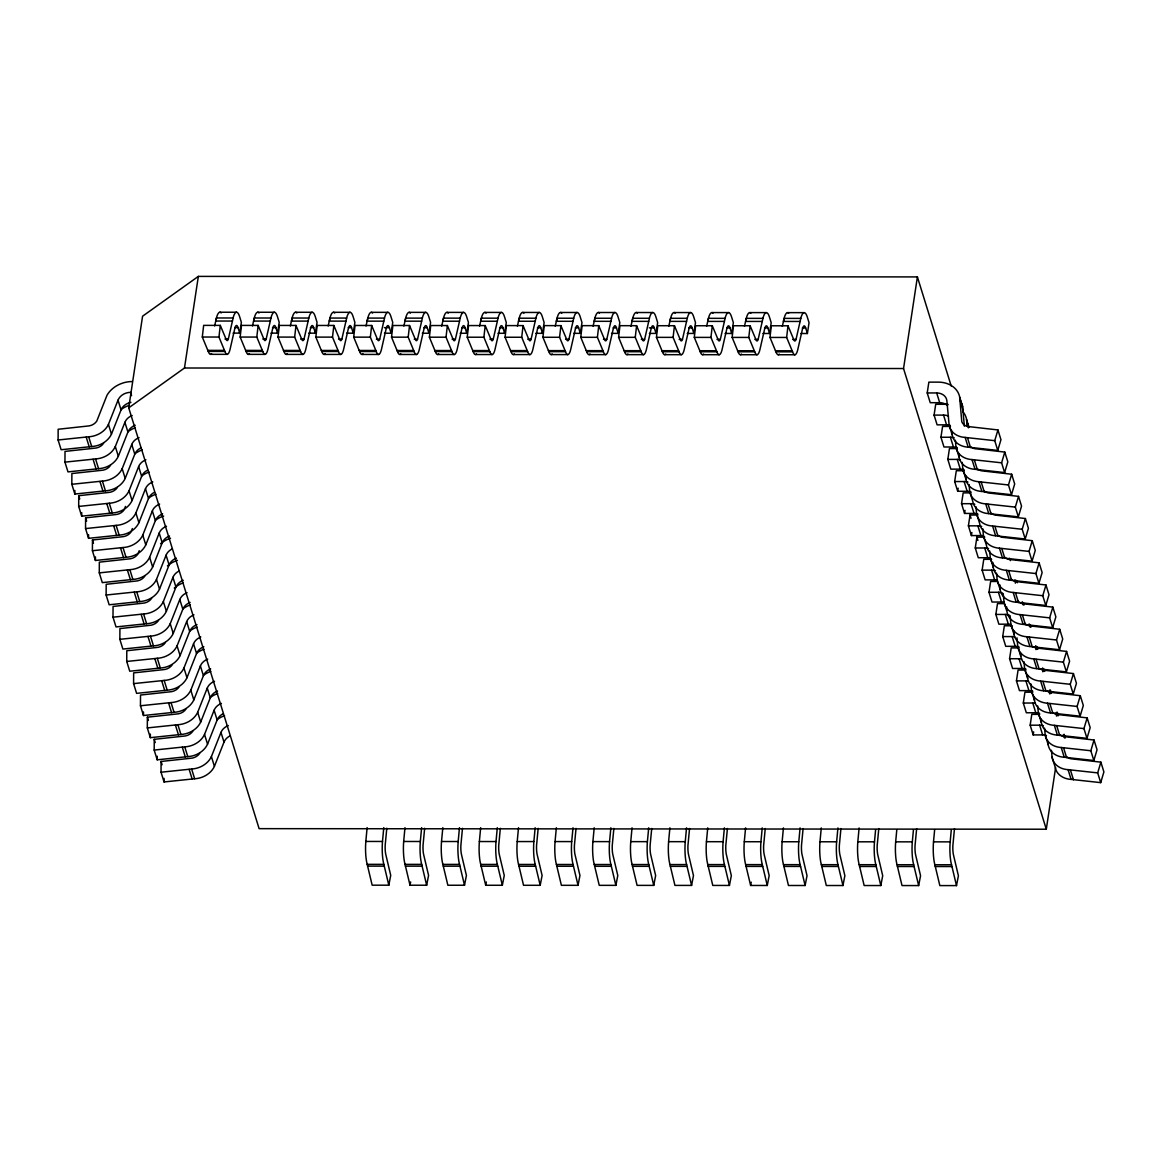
<?xml version="1.0" encoding="UTF-8"?>
<svg xmlns="http://www.w3.org/2000/svg" width="1162" height="1162" viewBox="0 0 1162 1162"><rect width="100%" height="100%" fill="white"/><g stroke="black" fill="none" stroke-linecap="round" stroke-linejoin="round"><path stroke-width="1.5" d="M130.943 402.357A11.881 9.528 -17.2 0 0 121.051 409.895L111.465 434.123A20.248 16.224 -17.2 0 1 91.696 446.528L61.121 449.738L58.1 439.991L58.158 429.257L87.441 426.076A9.906 7.945 -17.2 0 0 96.795 421.051L107.02 395.211A25.172 20.175 -17.2 0 1 120.267 383.983L123.172 382.923A25.172 20.175 -17.2 0 1 132.221 381.557M135.199 425.248A11.881 9.528 -17.2 0 0 127.922 432.046L118.335 456.259A20.248 16.224 -17.2 0 1 98.567 468.678L67.977 471.888L64.956 462.142L65.014 451.408L94.296 448.227A9.906 7.945 -17.2 0 0 103.65 443.187M140.834 447.951A11.881 9.528 -17.2 0 0 134.777 454.197L125.191 478.41A20.248 16.224 -17.2 0 1 105.422 490.829L74.847 494.039L71.826 484.293L71.884 473.544L101.167 470.378A9.906 7.945 -17.2 0 0 110.521 465.337M74.847 494.039L74.862 490.451M147.69 470.102A11.881 9.528 -17.2 0 0 141.648 476.333L132.061 500.561A20.248 16.224 -17.2 0 1 112.293 512.979L81.703 516.175L78.682 506.429L78.74 495.695L108.022 492.514A9.906 7.945 -17.2 0 0 117.377 487.488M81.703 516.175L81.732 512.602M154.561 492.238A11.881 9.528 -17.2 0 0 148.504 498.483L138.917 522.711A20.248 16.224 -17.2 0 1 119.149 535.13L88.573 538.326L85.552 528.579L85.61 517.845L114.893 514.664A9.906 7.945 -17.2 0 0 124.247 509.639L125.496 506.429M88.573 538.326L88.588 534.752M162.651 513.851A11.881 9.528 -17.2 0 0 155.374 520.634L145.787 544.862A20.248 16.224 -17.2 0 1 126.019 557.281L95.429 560.476L92.408 550.73L92.466 539.996L121.749 536.815A9.906 7.945 -17.2 0 0 131.103 531.789L132.366 528.565M95.429 560.476L95.458 556.903M169.521 536.002A11.881 9.528 -17.2 0 0 162.23 542.785L152.643 567.012A20.248 16.224 -17.2 0 1 132.875 579.417L102.3 582.627L99.278 572.881L99.336 562.147L128.619 558.966A9.906 7.945 -17.2 0 0 137.973 553.94L139.222 550.715M176.377 558.138A11.881 9.528 -17.2 0 0 169.1 564.935L159.514 589.149A20.248 16.224 -17.2 0 1 139.745 601.567L109.155 604.777L106.134 595.031L106.192 584.297L135.475 581.116A9.906 7.945 -17.2 0 0 144.829 576.091M183.247 580.288A11.881 9.528 -17.2 0 0 175.956 587.086L166.369 611.299A20.248 16.224 -17.2 0 1 146.601 623.718L116.026 626.928L113.004 617.182L113.063 606.433L142.345 603.267A9.906 7.945 -17.2 0 0 151.699 598.227M190.103 602.439A11.881 9.528 -17.2 0 0 182.826 609.237L173.24 633.45A20.248 16.224 -17.2 0 1 153.471 645.869L122.881 649.064L119.86 639.318L119.918 628.584L149.201 625.417A9.906 7.945 -17.2 0 0 158.555 620.377M196.974 624.59A11.881 9.528 -17.2 0 0 189.682 631.373L180.095 655.6A20.248 16.224 -17.2 0 1 160.327 668.019L129.752 671.215L126.731 661.468L126.789 650.735L156.071 647.554A9.906 7.945 -17.2 0 0 165.425 642.528M203.829 646.74A11.881 9.528 -17.2 0 0 196.552 653.523L186.966 677.751A20.248 16.224 -17.2 0 1 167.197 690.17L136.608 693.365L133.586 683.619L133.645 672.885L162.927 669.704A9.906 7.945 -17.2 0 0 172.281 664.679M210.7 668.891A11.881 9.528 -17.2 0 0 203.408 675.674L193.822 699.902A20.248 16.224 -17.2 0 1 174.053 712.306L143.478 715.516L140.457 705.77L140.515 695.036L169.797 691.855A9.906 7.945 -17.2 0 0 179.151 686.829M143.478 715.516L143.492 711.943M217.555 691.027A11.881 9.528 -17.2 0 0 210.278 697.825L200.692 722.052A20.248 16.224 -17.2 0 1 180.923 734.457L150.334 737.667L147.313 727.92L147.371 717.186L176.653 714.005A9.906 7.945 -17.2 0 0 186.007 708.98M150.334 737.667L150.363 734.079M223.191 713.729A11.881 9.528 -17.2 0 0 217.134 719.975L207.548 744.188A20.248 16.224 -17.2 0 1 187.779 756.607L157.204 759.817L154.183 750.071L154.241 739.322L183.523 736.156A9.906 7.945 -17.2 0 0 192.877 731.116M157.204 759.817L157.219 756.23M230.047 735.88A11.881 9.528 -17.2 0 0 224.005 742.126L214.418 766.339A20.248 16.224 -17.2 0 1 194.65 778.758L164.06 781.953L161.039 772.222L161.097 761.473L190.379 758.307A9.906 7.945 -17.2 0 0 199.733 753.266M164.06 781.953L164.089 778.38M386.801 828.23L385.188 845.253A9.906 2.15 -90 0 0 385.987 855.319L390.722 875.378L388.82 885.197L372.16 885.183L367.192 864.339A20.248 4.387 -90 0 1 365.827 841.448L367.119 827.605M388.82 885.197L383.852 864.354A20.248 4.387 -90 0 1 382.487 841.462L383.78 827.62M424.653 828.259L423.041 845.282A9.906 2.15 -90 0 0 423.825 855.348L428.575 875.407L426.657 885.226L410.012 885.212L405.044 864.368A20.248 4.387 -90 0 1 403.679 841.477L404.972 827.634M426.657 885.226L421.69 864.383A20.248 4.387 -90 0 1 420.324 841.491L421.617 827.634M462.491 828.288L460.878 845.311A9.906 2.15 -90 0 0 461.677 855.377L466.412 875.436L464.51 885.241L447.849 885.241L442.882 864.397A20.248 4.387 -90 0 1 441.516 841.506L442.824 827.649M464.51 885.241L459.542 864.412A20.248 4.387 -90 0 1 458.177 841.52L459.469 827.664M500.343 828.317L498.73 845.34A9.906 2.15 -90 0 0 499.515 855.406L504.264 875.451L502.347 885.27L485.701 885.27L480.734 864.426A20.248 4.387 -90 0 1 479.369 841.535L480.661 827.678M502.347 885.27L497.38 864.441A20.248 4.387 -90 0 1 496.014 841.549L497.307 827.693M538.18 828.346L536.568 845.37A9.906 2.15 -90 0 0 537.367 855.435L542.102 875.48L540.199 885.299L523.539 885.284L518.572 864.455A20.248 4.387 -90 0 1 517.206 841.564L518.513 827.707M540.199 885.299L535.232 864.47A20.248 4.387 -90 0 1 533.866 841.564L535.159 827.722M576.032 828.375L574.42 845.399A9.906 2.15 -90 0 0 575.219 855.464L579.954 875.509L578.037 885.328L561.391 885.313L556.424 864.484A20.248 4.387 -90 0 1 555.058 841.578L556.351 827.736M578.037 885.328L573.069 864.499A20.248 4.387 -90 0 1 571.704 841.593L573.011 827.751M613.87 828.404L612.258 845.428A9.906 2.15 -90 0 0 613.057 855.493L617.792 875.538L615.889 885.357L599.243 885.342L594.261 864.513A20.248 4.387 -90 0 1 592.896 841.608L594.203 827.765M615.889 885.357L610.922 864.528A20.248 4.387 -90 0 1 609.556 841.622L610.849 827.78M651.722 828.433L650.11 845.457A9.906 2.15 -90 0 0 650.909 855.508L655.644 875.567L653.741 885.386L637.081 885.371L632.113 864.543A20.248 4.387 -90 0 1 630.748 841.637L632.041 827.794M653.741 885.386L648.759 864.543A20.248 4.387 -90 0 1 647.394 841.651L648.701 827.809M689.56 828.462L687.948 845.471A9.906 2.15 -90 0 0 688.746 855.537L693.482 875.596L691.579 885.415L674.933 885.4L669.951 864.572A20.248 4.387 -90 0 1 668.6 841.666L669.893 827.823M691.579 885.415L686.611 864.572A20.248 4.387 -90 0 1 685.246 841.68L686.539 827.838M727.412 828.491L725.8 845.5A9.906 2.15 -90 0 0 726.599 855.566L731.334 875.625L729.431 885.444L712.771 885.429L707.803 864.586A20.248 4.387 -90 0 1 706.438 841.695L707.731 827.852M729.431 885.444L724.449 864.601A20.248 4.387 -90 0 1 723.098 841.709L724.391 827.867M765.25 828.506L763.637 845.529A9.906 2.15 -90 0 0 764.436 855.595L769.171 875.654L767.269 885.473L750.623 885.459L745.655 864.615A20.248 4.387 -90 0 1 744.29 841.724L745.583 827.881M767.269 885.473L762.301 864.63A20.248 4.387 -90 0 1 760.936 841.738L762.228 827.896M803.102 828.535L801.489 845.558A9.906 2.15 -90 0 0 802.288 855.624L807.024 875.683L805.121 885.502L788.461 885.488L783.493 864.644A20.248 4.387 -90 0 1 782.128 841.753L783.42 827.91M805.121 885.502L800.153 864.659A20.248 4.387 -90 0 1 798.788 841.767L800.081 827.91M840.939 828.564L839.327 845.587A9.906 2.15 -90 0 0 840.126 855.653L844.876 875.712L842.958 885.517L826.313 885.517L821.345 864.673A20.248 4.387 -90 0 1 819.98 841.782L821.273 827.925M842.958 885.517L837.991 864.688A20.248 4.387 -90 0 1 836.625 841.796L837.918 827.94M878.792 828.593L877.179 845.616A9.906 2.15 -90 0 0 877.978 855.682L882.713 875.727L880.811 885.546L864.15 885.531L859.183 864.702A20.248 4.387 -90 0 1 857.817 841.811L859.11 827.954M880.811 885.546L875.843 864.717A20.248 4.387 -90 0 1 874.478 841.811L875.611 829.697M916.644 828.622L915.031 845.645A9.906 2.15 -90 0 0 915.816 855.711L920.565 875.756L918.648 885.575L902.002 885.56L897.035 864.731A20.248 4.387 -90 0 1 895.67 841.84L896.803 829.712M918.648 885.575L913.681 864.746A20.248 4.387 -90 0 1 912.315 841.84L913.448 829.726M954.481 828.651L952.869 845.675A9.906 2.15 -90 0 0 953.668 855.74L958.403 875.785L956.5 885.604L939.84 885.589L934.873 864.76A20.248 4.387 -90 0 1 933.507 841.854L934.64 829.741M956.5 885.604L951.533 864.775A20.248 4.387 -90 0 1 950.167 841.869L951.3 829.755M211.615 353.698A20.248 4.387 -90 0 1 208.259 351.418L202.304 337.024L203.655 325.375L220.301 325.389L226.009 339.043A9.906 2.15 -90 0 0 228.333 339.028L233.388 316.892A25.172 5.447 -90 0 1 237.179 312.404L237.832 312.956A25.172 5.447 -90 0 1 239.648 316.747L241.362 322.281L239.721 333.102L233.068 333.102M239.721 333.102L238.007 327.568A11.881 2.571 -90 0 0 234.768 328.701L230.032 349.471A20.248 4.387 -90 0 1 224.905 351.432L218.964 337.038L220.301 325.389M249.467 353.727A20.248 4.387 -90 0 1 246.097 351.447L240.156 337.053L241.493 325.404L258.153 325.418L263.861 339.072A9.906 2.15 -90 0 0 266.171 339.057L271.225 316.921A25.172 5.447 -90 0 1 275.016 312.433L275.685 312.985A25.172 5.447 -90 0 1 277.486 316.776L279.2 322.31L277.573 333.131L270.906 333.131M277.573 333.131L275.859 327.597A11.881 2.571 -90 0 0 272.62 328.73L267.87 349.486A20.248 4.387 -90 0 1 262.757 351.447L256.802 337.067L258.153 325.418M287.319 353.756A20.248 4.387 -90 0 1 283.949 351.461L278.008 337.082L279.345 325.433L295.99 325.447L301.699 339.101A9.906 2.15 -90 0 0 304.023 339.086L309.077 316.95A25.172 5.447 -90 0 1 312.868 312.462L313.522 313.014A25.172 5.447 -90 0 1 315.338 316.805L317.052 322.339L315.41 333.16L308.758 333.16M315.41 333.16L313.696 327.626A11.881 2.571 -90 0 0 310.457 328.759L305.722 349.515A20.248 4.387 -90 0 1 300.595 351.476L294.654 337.096L295.99 325.447M325.157 353.771A20.248 4.387 -90 0 1 321.787 351.49L315.846 337.111L317.182 325.462L333.843 325.462L339.551 339.13A9.906 2.15 -90 0 0 341.86 339.115L346.915 316.979A25.172 5.447 -90 0 1 350.706 312.491L351.374 313.043A25.172 5.447 -90 0 1 353.175 316.834L354.889 322.368L353.263 333.189L346.596 333.174M353.263 333.189L351.549 327.655A11.881 2.571 -90 0 0 348.31 328.788L343.574 349.544A20.248 4.387 -90 0 1 338.447 351.505L332.506 337.125L333.843 325.462M363.009 353.8A20.248 4.387 -90 0 1 359.639 351.52L353.698 337.14L355.035 325.476L371.68 325.491L377.389 339.144A9.906 2.15 -90 0 0 379.713 339.144L384.767 316.994A25.172 5.447 -90 0 1 388.558 312.52L389.212 313.072A25.172 5.447 -90 0 1 391.028 316.863L392.741 322.397L391.1 333.218L384.448 333.203M391.1 333.218L389.386 327.669A11.881 2.571 -90 0 0 386.147 328.817L381.412 349.573A20.248 4.387 -90 0 1 376.285 351.534L370.344 337.154L371.68 325.491M400.846 353.829A20.248 4.387 -90 0 1 397.477 351.549L391.536 337.169L392.872 325.505L409.532 325.52L415.241 339.173A9.906 2.15 -90 0 0 417.55 339.173L422.605 317.023A25.172 5.447 -90 0 1 426.41 312.549L427.064 313.101A25.172 5.447 -90 0 1 428.865 316.892L430.594 322.426L428.952 333.247L422.285 333.233M428.952 333.247L427.238 327.699A11.881 2.571 -90 0 0 423.999 328.846L419.264 349.602A20.248 4.387 -90 0 1 414.137 351.563L408.196 337.169L409.532 325.52M438.699 353.858A20.248 4.387 -90 0 1 435.329 351.578L429.388 337.198L430.724 325.534L447.37 325.549L453.078 339.202A9.906 2.15 -90 0 0 455.402 339.202L460.457 317.052A25.172 5.447 -90 0 1 464.248 312.578L464.902 313.13A25.172 5.447 -90 0 1 466.717 316.921L468.431 322.455L466.79 333.262L460.137 333.262M466.79 333.262L465.076 327.728A11.881 2.571 -90 0 0 461.837 328.875L457.102 349.631A20.248 4.387 -90 0 1 451.974 351.592L446.034 337.198L447.37 325.549M476.536 353.887A20.248 4.387 -90 0 1 473.166 351.607L467.226 337.212L468.562 325.563L485.222 325.578L490.93 339.231A9.906 2.15 -90 0 0 493.24 339.231L498.295 317.081A25.172 5.447 -90 0 1 502.1 312.607L502.754 313.159A25.172 5.447 -90 0 1 504.555 316.935L506.283 322.484L504.642 333.291L497.975 333.291M504.642 333.291L502.928 327.757A11.881 2.571 -90 0 0 499.689 328.904L494.954 349.66A20.248 4.387 -90 0 1 489.827 351.621L483.886 337.227L485.222 325.578M514.388 353.916A20.248 4.387 -90 0 1 511.019 351.636L505.078 337.241L506.414 325.592L523.06 325.607L528.768 339.26A9.906 2.15 -90 0 0 531.092 339.246L536.147 317.11A25.172 5.447 -90 0 1 539.938 312.636L540.591 313.174A25.172 5.447 -90 0 1 542.407 316.965L544.121 322.513L542.494 333.32L535.827 333.32M542.494 333.32L540.766 327.786A11.881 2.571 -90 0 0 537.527 328.919L532.792 349.689A20.248 4.387 -90 0 1 527.664 351.65L521.723 337.256L523.06 325.607M552.226 353.945A20.248 4.387 -90 0 1 548.871 351.665L542.915 337.27L544.252 325.621L560.912 325.636L566.62 339.289A9.906 2.15 -90 0 0 568.93 339.275L573.984 317.139A25.172 5.447 -90 0 1 577.79 312.665L578.444 313.203A25.172 5.447 -90 0 1 580.259 316.994L581.973 322.542L580.332 333.349L573.665 333.349M580.332 333.349L578.618 327.815A11.881 2.571 -90 0 0 575.379 328.948L570.644 349.718A20.248 4.387 -90 0 1 565.516 351.679L559.576 337.285L560.912 325.636M590.078 353.974A20.248 4.387 -90 0 1 586.708 351.694L580.768 337.3L582.104 325.65L598.75 325.665L604.458 339.319A9.906 2.15 -90 0 0 606.782 339.304L611.837 317.168A25.172 5.447 -90 0 1 615.628 312.68L616.281 313.232A25.172 5.447 -90 0 1 618.097 317.023L619.811 322.557L618.184 333.378L611.517 333.378M618.184 333.378L616.456 327.844A11.881 2.571 -90 0 0 613.216 328.977L608.481 349.747A20.248 4.387 -90 0 1 603.368 351.708L597.413 337.314L598.75 325.665M627.916 354.003A20.248 4.387 -90 0 1 624.56 351.723L618.605 337.329L619.956 325.68L636.602 325.694L642.31 339.348A9.906 2.15 -90 0 0 644.634 339.333L649.674 317.197A25.172 5.447 -90 0 1 653.48 312.709L654.133 313.261A25.172 5.447 -90 0 1 655.949 317.052L657.663 322.586L656.022 333.407L649.369 333.407M656.022 333.407L654.308 327.873A11.881 2.571 -90 0 0 651.069 329.006L646.333 349.762A20.248 4.387 -90 0 1 641.206 351.723L635.265 337.343L636.602 325.694M665.768 354.032A20.248 4.387 -90 0 1 662.398 351.737L656.457 337.358L657.794 325.709L674.454 325.709L680.148 339.377A9.906 2.15 -90 0 0 682.472 339.362L687.526 317.226A25.172 5.447 -90 0 1 691.317 312.738L691.971 313.29A25.172 5.447 -90 0 1 693.787 317.081L695.501 322.615L693.874 333.436L687.207 333.436M693.874 333.436L692.16 327.902A11.881 2.571 -90 0 0 688.921 329.035L684.171 349.791A20.248 4.387 -90 0 1 679.058 351.752L673.103 337.372L674.454 325.709M703.606 354.047A20.248 4.387 -90 0 1 700.25 351.766L694.295 337.387L695.646 325.738L712.291 325.738L718 339.406A9.906 2.15 -90 0 0 720.324 339.391L725.364 317.241A25.172 5.447 -90 0 1 729.17 312.767L729.823 313.319A25.172 5.447 -90 0 1 731.639 317.11L733.353 322.644L731.711 333.465L725.059 333.45M731.711 333.465L729.997 327.931A11.881 2.571 -90 0 0 726.758 329.064L722.023 349.82A20.248 4.387 -90 0 1 716.896 351.781L710.955 337.401L712.291 325.738M741.458 354.076A20.248 4.387 -90 0 1 738.088 351.795L732.147 337.416L733.483 325.752L750.144 325.767L755.837 339.42A9.906 2.15 -90 0 0 758.161 339.42L763.216 317.27A25.172 5.447 -90 0 1 767.007 312.796L767.661 313.348A25.172 5.447 -90 0 1 769.476 317.139L771.19 322.673L769.564 333.494L762.897 333.479M769.564 333.494L767.85 327.945A11.881 2.571 -90 0 0 764.611 329.093L759.861 349.849A20.248 4.387 -90 0 1 754.748 351.81L748.793 337.43L750.144 325.767M779.295 354.105A20.248 4.387 -90 0 1 775.94 351.825L769.985 337.445L771.336 325.781L787.981 325.796L793.69 339.449A9.906 2.15 -90 0 0 796.014 339.449L801.068 317.299A25.172 5.447 -90 0 1 804.859 312.825L805.513 313.377A25.172 5.447 -90 0 1 807.329 317.168L809.042 322.702L807.401 333.523L800.749 333.509M807.401 333.523L805.687 327.974A11.881 2.571 -90 0 0 802.448 329.122L797.713 349.878A20.248 4.387 -90 0 1 792.586 351.839L786.645 337.445L787.981 325.796M1055.619 767.559L1046.294 829.218L259.111 828.651L128.721 407.833L142.577 316.209L198.339 276.396L917.399 276.919L951.213 386.031M128.721 407.833L184.482 368.005L198.339 276.396M1046.294 829.218L903.542 368.528L917.399 276.919M947.567 405.654A11.881 9.528 -17.2 0 0 939.709 402.706L930.239 402.691L927.218 392.945L928.859 382.138L938.315 382.138A25.172 20.175 -17.2 0 1 946.943 383.533L949.528 384.578A25.172 20.175 -17.2 0 1 959.391 395.835L962.978 410.506M934.016 415.546L935.715 404.274L945.185 404.289A25.172 20.175 -17.2 0 1 948.163 404.449M957.241 447.559A11.881 9.528 -17.2 0 0 953.436 446.992L943.965 446.992L940.944 437.246L942.585 426.425L950.472 426.439M964.097 469.709A11.881 9.528 -17.2 0 0 960.291 469.143L950.836 469.143L947.814 459.397L949.441 448.576L957.328 448.576M970.967 491.86A11.881 9.528 -17.2 0 0 967.162 491.294L957.691 491.279L954.67 481.547L956.311 470.726L964.199 470.726M957.691 491.279L958.156 488.2M977.823 514.011A11.881 9.528 -17.2 0 0 974.017 513.444L964.562 513.43L961.54 503.683L963.167 492.877L971.054 492.877M964.562 513.43L965.026 510.35M982.805 528.797L983.444 535.726L986.465 545.472A20.248 16.224 -17.2 0 0 1002.472 557.92L1032.074 561.159L1029.053 551.413L999.451 548.173A20.248 16.224 -17.2 0 1 983.444 535.726A11.881 9.528 -17.2 0 0 980.888 535.595L971.417 535.58L968.396 525.834L970.038 515.027L977.925 515.027M971.417 535.58L971.882 532.486M989.661 550.948L990.314 557.876L993.321 567.622A20.248 16.224 -17.2 0 0 1009.342 580.056L1038.944 583.309L1035.923 573.563L1006.321 570.31A20.248 16.224 -17.2 0 1 990.314 557.876A11.881 9.528 -17.2 0 0 987.744 557.731L978.288 557.731L975.267 547.985L976.893 537.164L984.78 537.178M996.531 573.098L997.17 580.027L1000.192 589.773A20.248 16.224 -17.2 0 0 1016.198 602.207L1045.8 605.46L1042.779 595.714L1013.177 592.46A20.248 16.224 -17.2 0 1 997.17 580.027A11.881 9.528 -17.2 0 0 994.614 579.882L985.144 579.882L982.122 570.135L983.764 559.314L991.651 559.329M1003.227 593.521L1004.041 602.177L1007.047 611.909A20.248 16.224 -17.2 0 0 1023.068 624.357L1052.67 627.596L1049.649 617.864L1020.047 614.611A20.248 16.224 -17.2 0 1 1004.041 602.177A11.881 9.528 -17.2 0 0 1001.47 602.032L992.014 602.032L988.993 592.286L990.62 581.465L996.938 581.465M1010.098 615.671L1010.896 624.314L1013.918 634.06A20.248 16.224 -17.2 0 0 1029.924 646.508L1059.526 649.747L1056.505 640.001L1026.903 636.761A20.248 16.224 -17.2 0 1 1010.896 624.314A11.881 9.528 -17.2 0 0 1008.34 624.183L998.87 624.183L995.849 614.437L997.49 603.615L1003.794 603.615M1019.001 646.9A11.881 9.528 -17.2 0 0 1015.196 646.333L1005.74 646.319L1002.719 636.573L1004.346 625.766L1012.233 625.766M1025.872 669.051A11.881 9.528 -17.2 0 0 1022.066 668.484L1012.596 668.47L1009.575 658.723L1011.216 647.917L1019.103 647.917M1032.727 691.201A11.881 9.528 -17.2 0 0 1028.922 690.635L1019.466 690.62L1016.445 680.874L1018.072 670.053L1025.959 670.067M1039.598 713.337A11.881 9.528 -17.2 0 0 1035.792 712.771L1026.322 712.771L1023.301 703.025L1024.942 692.203L1032.829 692.218M1046.454 735.488A11.881 9.528 -17.2 0 0 1042.648 734.921L1033.192 734.921L1030.171 725.175L1031.798 714.354L1039.685 714.369M1033.192 734.921L1033.657 731.828M410.012 885.212L410.651 881.929M485.701 885.27L486.341 881.987M750.623 885.459L751.248 882.176M214.636 325.941L216.437 317.967L233.083 317.981M252.474 325.97L254.275 317.996L270.935 318.01M290.326 325.999L292.127 318.025L308.772 318.039M328.163 326.014L329.964 318.054L346.625 318.068M366.015 326.043L367.817 318.083L384.462 318.097M403.868 326.072L405.669 318.112L422.314 318.127M441.705 326.101L443.506 318.141L460.152 318.156M479.557 326.13L481.358 318.17L498.004 318.185M517.395 326.159L519.196 318.199L535.856 318.199M555.247 326.188L557.048 318.214L573.694 318.228M593.085 326.217L594.886 318.243L611.546 318.257M630.937 326.246L632.738 318.272L649.384 318.286M668.775 326.261L670.576 318.301L687.236 318.315M706.627 326.29L708.428 318.33L725.073 318.344M744.464 326.319L746.265 318.359L762.926 318.373M782.317 326.348L784.118 318.388L800.763 318.403M927.218 392.945L936.688 392.959A11.881 9.528 -17.2 0 1 946.87 400.759L949.136 424.987L952.157 434.733A20.248 16.224 -17.2 0 0 968.164 447.167L997.766 450.42L994.745 440.674L997.94 429.94L969.616 426.715A9.906 7.945 -17.2 0 1 961.787 421.675L959.652 397.201L962.673 406.947L964.358 426.193M997.766 450.42L1000.961 439.686L997.94 429.94M955.353 440.209L955.992 447.138L959.013 456.884A20.248 16.224 -17.2 0 0 975.02 469.317L1004.622 472.571L1001.6 462.825L1004.796 452.091L976.487 448.866A9.906 7.945 -17.2 0 1 970.749 446.833M1004.622 472.571L1007.817 461.837L1004.796 452.091M962.209 462.36L962.862 469.274L965.869 479.02A20.248 16.224 -17.2 0 0 981.89 491.468L1011.492 494.707L1008.471 484.975L1011.666 474.241L983.342 471.017A9.906 7.945 -17.2 0 1 977.605 468.983M1011.492 494.707L1014.687 483.973L1011.666 474.241M969.079 484.51L969.718 491.424L972.739 501.171A20.248 16.224 -17.2 0 0 988.746 513.619L1018.348 516.858L1015.327 507.111L1018.522 496.377L990.213 493.167A9.906 7.945 -17.2 0 1 984.475 491.134M1018.348 516.858L1021.543 506.124L1018.522 496.377M975.935 506.661L976.588 513.575L979.595 523.321A20.248 16.224 -17.2 0 0 995.616 535.769L1025.218 539.008L1022.197 529.262L1025.392 518.528L997.069 515.318A9.906 7.945 -17.2 0 1 991.331 513.27M1025.218 539.008L1028.414 528.274L1025.392 518.528M1029.053 551.413L1032.248 540.679L1003.939 537.454A9.906 7.945 -17.2 0 1 998.202 535.421M1032.074 561.159L1035.269 550.425L1032.248 540.679M1035.923 573.563L1039.118 562.829L1010.795 559.605A9.906 7.945 -17.2 0 1 1004.375 556.918M1038.944 583.309L1042.14 572.575L1039.118 562.829M1042.779 595.714L1045.974 584.98L1017.665 581.755A9.906 7.945 -17.2 0 1 1011.231 579.068M1045.8 605.46L1048.995 594.726L1045.974 584.98M1049.649 617.864L1052.845 607.13L1024.521 603.906A9.906 7.945 -17.2 0 1 1019.568 602.439M1052.67 627.596L1055.866 616.862L1052.845 607.13M1056.505 640.001L1059.7 629.267L1031.391 626.057A9.906 7.945 -17.2 0 1 1026.438 624.59M1059.526 649.747L1062.722 639.013L1059.7 629.267M1016.953 637.807L1017.767 646.464L1020.773 656.21A20.248 16.224 -17.2 0 0 1036.794 668.658L1066.396 671.897L1063.375 662.151L1066.571 651.417L1038.247 648.207A9.906 7.945 -17.2 0 1 1033.294 646.74M1066.396 671.897L1069.592 661.163L1066.571 651.417M1023.983 661.686L1024.623 668.615L1027.644 678.361A20.248 16.224 -17.2 0 0 1043.65 690.809L1073.252 694.048L1070.231 684.302L1073.427 673.568L1045.117 670.343A9.906 7.945 -17.2 0 1 1040.164 668.891M1073.252 694.048L1076.448 683.314L1073.427 673.568M1030.839 683.837L1031.493 690.765L1034.5 700.512A20.248 16.224 -17.2 0 0 1050.521 712.945L1080.123 716.199L1077.101 706.452L1080.297 695.718L1051.973 692.494A9.906 7.945 -17.2 0 1 1047.02 691.041M1080.123 716.199L1083.318 705.465L1080.297 695.718M1037.71 705.988L1038.349 712.916L1041.37 722.662A20.248 16.224 -17.2 0 0 1057.376 735.096L1086.978 738.349L1083.957 728.603L1087.153 717.869L1058.843 714.645A9.906 7.945 -17.2 0 1 1053.106 712.611M1086.978 738.349L1090.174 727.615L1087.153 717.869M1044.565 728.138L1045.219 735.067L1048.226 744.813A20.248 16.224 -17.2 0 0 1064.247 757.246L1093.849 760.5L1090.827 750.754L1094.023 740.02L1065.699 736.795A9.906 7.945 -17.2 0 1 1059.962 734.762M1093.849 760.5L1097.044 749.766L1094.023 740.02M1051.436 750.289L1052.075 757.203L1055.096 766.949A20.248 16.224 -17.2 0 0 1071.103 779.397L1100.704 782.636L1097.683 772.89L1100.879 762.156L1072.57 758.946A9.906 7.945 -17.2 0 1 1066.832 756.912M1100.704 782.636L1103.9 771.902L1100.879 762.156M58.1 439.991L88.675 436.781A20.248 16.224 -17.2 0 0 108.444 424.377L118.03 400.149A11.881 9.528 -17.2 0 1 130.58 392.364L131.582 395.617M64.956 462.142L95.545 458.932A20.248 16.224 -17.2 0 0 115.314 446.528L124.9 422.3A11.881 9.528 -17.2 0 1 132.177 415.502M71.826 484.293L102.401 481.083A20.248 16.224 -17.2 0 0 122.17 468.664L131.756 444.45A11.881 9.528 -17.2 0 1 139.048 437.653M78.682 506.429L109.272 503.233A20.248 16.224 -17.2 0 0 129.04 490.814L138.627 466.601A11.881 9.528 -17.2 0 1 145.904 459.803M85.552 528.579L116.127 525.384A20.248 16.224 -17.2 0 0 135.896 512.965L145.482 488.737A11.881 9.528 -17.2 0 1 152.774 481.954M92.408 550.73L122.998 547.534A20.248 16.224 -17.2 0 0 142.766 535.116L152.353 510.888A11.881 9.528 -17.2 0 1 159.63 504.105M99.278 572.881L129.853 569.67A20.248 16.224 -17.2 0 0 149.622 557.266L159.209 533.038A11.881 9.528 -17.2 0 1 166.5 526.255M106.134 595.031L136.724 591.821A20.248 16.224 -17.2 0 0 156.492 579.417L166.079 555.189A11.881 9.528 -17.2 0 1 172.121 548.943M113.004 617.182L143.58 613.972A20.248 16.224 -17.2 0 0 163.348 601.553L172.935 577.34A11.881 9.528 -17.2 0 1 178.992 571.094M119.86 639.318L150.45 636.122A20.248 16.224 -17.2 0 0 170.218 623.703L179.805 599.49A11.881 9.528 -17.2 0 1 187.082 592.693M126.731 661.468L157.306 658.273A20.248 16.224 -17.2 0 0 177.074 645.854L186.661 621.626A11.881 9.528 -17.2 0 1 193.952 614.843M133.586 683.619L164.176 680.424A20.248 16.224 -17.2 0 0 183.945 668.005L193.531 643.777A11.881 9.528 -17.2 0 1 200.808 636.994M140.457 705.77L171.032 702.574A20.248 16.224 -17.2 0 0 190.8 690.155L200.387 665.928A11.881 9.528 -17.2 0 1 207.678 659.144M147.313 727.92L177.902 724.71A20.248 16.224 -17.2 0 0 197.671 712.306L207.257 688.078A11.881 9.528 -17.2 0 1 214.534 681.295M154.183 750.071L184.758 746.861A20.248 16.224 -17.2 0 0 204.527 734.442L214.113 710.229A11.881 9.528 -17.2 0 1 221.405 703.431M161.039 772.222L191.628 769.012A20.248 16.224 -17.2 0 0 211.397 756.593L220.983 732.38A11.881 9.528 -17.2 0 1 228.26 725.582M129.374 405.32L127.137 406.134A25.172 20.175 -17.2 0 0 121.778 409.024M135.373 427.776L133.993 428.27A25.172 20.175 -17.2 0 0 128.633 431.175M142.229 449.926L140.863 450.42A25.172 20.175 -17.2 0 0 135.504 453.325M149.099 472.077L147.719 472.571A25.172 20.175 -17.2 0 0 142.36 475.476M155.955 494.228L154.59 494.721A25.172 20.175 -17.2 0 0 149.23 497.627M163.682 516.059L161.445 516.872A25.172 20.175 -17.2 0 0 156.086 519.777M170.553 538.209L168.316 539.023A25.172 20.175 -17.2 0 0 160.574 543.729M177.408 560.36L175.171 561.159A25.172 20.175 -17.2 0 0 167.444 565.879M183.407 582.816L182.042 583.309A25.172 20.175 -17.2 0 0 174.3 588.03M190.263 604.966L188.898 605.46A25.172 20.175 -17.2 0 0 183.538 608.365M197.133 627.117L195.768 627.611A25.172 20.175 -17.2 0 0 190.408 630.516M203.989 649.267L202.624 649.761A25.172 20.175 -17.2 0 0 197.264 652.666M210.859 671.404L209.494 671.912A25.172 20.175 -17.2 0 0 204.134 674.817M217.715 693.554L216.35 694.048A25.172 20.175 -17.2 0 0 210.99 696.953M224.586 715.705L223.22 716.199A25.172 20.175 -17.2 0 0 217.86 719.104M219.865 312.229L236.511 312.229M257.703 312.258L274.363 312.258M295.555 312.273L312.2 312.287M333.392 312.302L350.052 312.317M371.244 312.331L387.89 312.346M409.082 312.36L425.742 312.375M446.934 312.389L463.58 312.404M484.772 312.418L501.432 312.433M522.624 312.447L539.27 312.462M560.462 312.476L577.122 312.491M598.314 312.505L614.959 312.505M636.151 312.52L652.812 312.534M674.004 312.549L690.649 312.563M711.856 312.578L728.501 312.593M749.693 312.607L766.354 312.622M787.546 312.636L804.191 312.651M232.4 321.046L215.74 321.032L216.728 316.877A25.172 5.447 -90 0 1 220.519 312.404L221.187 312.941M270.238 321.075L253.592 321.061L254.58 316.906A25.172 5.447 -90 0 1 258.371 312.433L259.024 312.97M308.09 321.104L291.43 321.09L292.417 316.935A25.172 5.447 -90 0 1 296.223 312.447L296.876 312.999M345.927 321.119L329.282 321.119L330.269 316.965A25.172 5.447 -90 0 1 334.06 312.476L334.714 313.028M383.78 321.148L367.119 321.148L368.107 316.994A25.172 5.447 -90 0 1 371.913 312.505L372.566 313.057M421.617 321.177L404.972 321.162L405.959 317.008A25.172 5.447 -90 0 1 409.75 312.534L410.404 313.086M459.469 321.206L442.809 321.191L443.797 317.037A25.172 5.447 -90 0 1 447.602 312.563L448.256 313.115M497.307 321.235L480.661 321.22L481.649 317.066A25.172 5.447 -90 0 1 485.44 312.593L486.094 313.144M535.159 321.264L518.513 321.249L519.487 317.095A25.172 5.447 -90 0 1 523.292 312.622L523.946 313.174M572.997 321.293L556.351 321.278L557.339 317.124A25.172 5.447 -90 0 1 561.13 312.651L561.783 313.203M610.849 321.322L594.203 321.308L595.176 317.153A25.172 5.447 -90 0 1 598.982 312.68L599.49 313.101M648.701 321.351L632.041 321.337L633.029 317.182A25.172 5.447 -90 0 1 636.82 312.694L637.328 313.13M686.539 321.38L669.893 321.366L670.881 317.211A25.172 5.447 -90 0 1 674.672 312.723L675.18 313.159M724.391 321.395L707.731 321.395L708.718 317.241A25.172 5.447 -90 0 1 712.509 312.752L713.018 313.174M762.228 321.424L745.583 321.424L746.57 317.27A25.172 5.447 -90 0 1 750.361 312.781L750.87 313.203M800.081 321.453L783.42 321.438L784.408 317.284A25.172 5.447 -90 0 1 788.199 312.81L788.707 313.232M234.68 327.568L238.007 327.568M272.518 327.597L275.859 327.597M310.37 327.611L313.696 327.626M348.208 327.64L351.549 327.655M384.39 327.669L389.386 327.669M423.912 327.699L427.238 327.699M461.75 327.728L465.076 327.728M499.602 327.757L502.928 327.757M537.44 327.786L540.766 327.786M575.292 327.815L578.618 327.815M613.129 327.844L616.456 327.844M649.311 327.858L654.308 327.873M688.819 327.887L692.16 327.902M726.671 327.916L729.997 327.931M764.509 327.945L767.85 327.945M802.361 327.974L805.687 327.974M202.304 337.024L218.964 337.038M240.156 337.053L256.802 337.067M278.008 337.082L294.654 337.096M315.846 337.111L332.506 337.125M353.698 337.14L370.344 337.154M391.536 337.169L408.196 337.169M429.388 337.198L446.034 337.198M467.226 337.212L483.886 337.227M505.078 337.241L521.723 337.256M542.915 337.27L559.576 337.285M580.768 337.3L597.413 337.314M618.605 337.329L635.265 337.343M656.457 337.358L673.103 337.372M694.295 337.387L710.955 337.401M732.147 337.416L748.793 337.43M769.985 337.445L786.645 337.445M224.992 339.028L228.333 339.028M262.844 339.057L266.171 339.057M300.682 339.086L304.023 339.086M338.534 339.115L341.86 339.115M376.386 339.144L379.713 339.144M414.224 339.173L417.55 339.173M452.076 339.188L455.402 339.202M489.914 339.217L493.24 339.231M527.766 339.246L531.092 339.246M565.603 339.275L568.93 339.275M603.456 339.304L606.782 339.304M641.293 339.333L644.634 339.333M679.145 339.362L682.472 339.362M716.983 339.391L720.324 339.391M754.835 339.42L758.161 339.42M792.673 339.449L796.014 339.449M207.766 350.372L224.411 350.387M245.603 350.401L262.263 350.416M283.455 350.43L300.101 350.445M321.293 350.459L337.953 350.459M359.145 350.474L375.791 350.488M396.997 350.503L413.643 350.517M434.835 350.532L451.481 350.546M472.687 350.561L489.333 350.575M510.525 350.59L527.185 350.604M548.377 350.619L565.022 350.633M586.214 350.648L602.875 350.663M624.067 350.677L640.712 350.692M661.904 350.706L678.564 350.706M699.756 350.735L716.402 350.735M737.594 350.75L754.254 350.764M775.446 350.779L792.092 350.793M208.259 351.418L224.905 351.432M246.097 351.447L262.757 351.447M283.949 351.461L300.595 351.476M321.787 351.49L338.447 351.505M359.639 351.52L376.285 351.534M397.477 351.549L414.137 351.563M435.329 351.578L451.974 351.592M473.166 351.607L489.827 351.621M511.019 351.636L527.664 351.65M548.871 351.665L565.516 351.679M586.708 351.694L603.368 351.708M624.56 351.723L641.206 351.723M662.398 351.737L679.058 351.752M700.25 351.766L716.896 351.781M738.088 351.795L754.748 351.81M775.94 351.825L792.586 351.839M210.642 354.337L227.287 354.352M248.479 354.366L265.125 354.381M286.331 354.395L302.977 354.41M324.169 354.425L340.829 354.425M362.021 354.439L378.667 354.454M399.859 354.468L416.519 354.483M437.711 354.497L454.357 354.512M475.548 354.526L492.209 354.541M513.401 354.555L530.046 354.57M551.238 354.584L567.898 354.599M589.09 354.613L605.736 354.628M626.928 354.642L643.588 354.657M664.78 354.671L681.426 354.686M702.618 354.7L719.278 354.7M740.47 354.715L757.116 354.73M778.322 354.744L794.968 354.759M184.482 368.005L903.542 368.528M948.512 416.098A11.881 9.528 -17.2 0 0 943.544 415.095L934.088 415.095L937.109 424.842L946.565 424.842A11.881 9.528 -17.2 0 1 950.371 425.423M940.944 437.246L950.414 437.246A11.881 9.528 -17.2 0 1 954.22 437.813M947.814 459.397L957.27 459.397A11.881 9.528 -17.2 0 1 959.856 459.658M954.67 481.547L964.14 481.547A11.881 9.528 -17.2 0 1 967.946 482.114M961.54 503.683L970.996 503.698A11.881 9.528 -17.2 0 1 974.802 504.264M968.396 525.834L977.867 525.849A11.881 9.528 -17.2 0 1 981.672 526.415M975.267 547.985L984.722 547.999A11.881 9.528 -17.2 0 1 988.528 548.566M982.122 570.135L991.593 570.135A11.881 9.528 -17.2 0 1 995.398 570.702M988.993 592.286L998.448 592.286A11.881 9.528 -17.2 0 1 1002.254 592.852M995.849 614.437L1005.319 614.437A11.881 9.528 -17.2 0 1 1009.124 615.003M1002.719 636.573L1012.175 636.587A11.881 9.528 -17.2 0 1 1014.76 636.834M1009.575 658.723L1019.045 658.738A11.881 9.528 -17.2 0 1 1021.63 658.985M1016.445 680.874L1025.901 680.888A11.881 9.528 -17.2 0 1 1028.486 681.135M1023.301 703.025L1032.771 703.025A11.881 9.528 -17.2 0 1 1035.357 703.286M1030.171 725.175L1039.627 725.175A11.881 9.528 -17.2 0 1 1043.432 725.742M365.827 841.448L382.487 841.462M403.679 841.477L420.324 841.491M441.516 841.506L458.177 841.52M479.369 841.535L496.014 841.549M517.206 841.564L533.866 841.564M555.058 841.578L571.704 841.593M592.896 841.608L609.556 841.622M630.748 841.637L647.394 841.651M668.6 841.666L685.246 841.68M706.438 841.695L723.098 841.709M744.29 841.724L760.936 841.738M782.128 841.753L798.788 841.767M819.98 841.782L836.625 841.796M857.817 841.811L874.478 841.811M895.67 841.84L912.315 841.84M933.507 841.854L950.167 841.869M367.192 864.339L383.852 864.354M405.044 864.368L421.69 864.383M442.882 864.397L459.542 864.412M480.734 864.426L497.38 864.441M518.572 864.455L535.232 864.47M556.424 864.484L573.069 864.499M594.261 864.513L610.922 864.528M632.113 864.543L648.759 864.543M669.951 864.572L686.611 864.572M707.803 864.586L724.449 864.601M745.655 864.615L762.301 864.63M783.493 864.644L800.153 864.659M821.345 864.673L837.991 864.688M859.183 864.702L875.843 864.717M897.035 864.731L913.681 864.746M934.873 864.76L951.533 864.775M367.57 866.126L384.23 866.14M405.422 866.155L422.067 866.155M443.274 866.169L459.92 866.184M481.112 866.198L497.757 866.213M518.964 866.227L535.609 866.242M556.801 866.256L573.462 866.271M594.653 866.286L611.299 866.3M632.491 866.315L649.151 866.329M670.343 866.344L686.989 866.358M708.181 866.373L724.841 866.387M746.033 866.402L762.679 866.402M783.871 866.431L800.531 866.431M821.723 866.445L838.368 866.46M859.56 866.474L876.221 866.489M897.413 866.503L914.058 866.518M935.25 866.532L951.91 866.547M949.136 424.987A20.248 16.224 -17.2 0 0 965.143 437.42L994.745 440.674M955.992 447.138A20.248 16.224 -17.2 0 0 971.998 459.571L1001.6 462.825M962.862 469.274A20.248 16.224 -17.2 0 0 978.869 481.722L1008.471 484.975M969.718 491.424A20.248 16.224 -17.2 0 0 985.725 503.872L1015.327 507.111M976.588 513.575A20.248 16.224 -17.2 0 0 992.595 526.023L1022.197 529.262M1017.767 646.464A20.248 16.224 -17.2 0 0 1033.773 658.912L1063.375 662.151M1024.623 668.615A20.248 16.224 -17.2 0 0 1040.629 681.063L1070.231 684.302M1031.493 690.765A20.248 16.224 -17.2 0 0 1047.499 703.199L1077.101 706.452M1038.349 712.916A20.248 16.224 -17.2 0 0 1054.355 725.349L1083.957 728.603M1045.219 735.067A20.248 16.224 -17.2 0 0 1061.226 747.5L1090.827 750.754M1052.075 757.203A20.248 16.224 -17.2 0 0 1068.081 769.651L1097.683 772.89M969.035 427.471L966.523 419.351L967.133 426.396M1050.375 690.01L1051.392 693.249M1057.246 712.161L1058.248 715.4M1064.101 734.311L1065.118 737.55M968.338 427.79L966.247 417.986A25.172 20.175 -17.2 0 0 962.702 411.45M1022.24 601.727L1023.243 604.966M1029.096 623.863L1030.098 627.117M1035.952 646.014L1036.969 649.267M1042.822 668.165L1043.825 671.418M1049.678 690.315L1050.695 693.569M1056.548 712.466L1057.551 715.705M1063.404 734.616L1064.421 737.855M967.496 437.798L970.517 447.544M974.352 459.949L977.373 469.695M981.222 482.085L984.243 491.831M988.078 504.235L991.099 513.982M994.948 526.386L997.969 536.132M1001.804 548.537L1004.825 558.283M1008.674 570.687L1011.695 580.434M1015.53 592.838L1018.551 602.584M1022.4 614.974L1025.421 624.72M1029.256 637.125L1032.277 646.871M1036.126 659.275L1039.148 669.021M1042.982 681.426L1046.003 691.172M1049.852 703.576L1052.874 713.323M1056.708 725.727L1059.729 735.473M1063.579 747.878L1066.6 757.609M1070.434 770.014L1073.456 779.76M965.143 437.42L968.164 447.167M971.998 459.571L975.02 469.317M978.869 481.722L981.89 491.468M985.725 503.872L988.746 513.619M992.595 526.023L995.616 535.769M999.451 548.173L1002.472 557.92M1006.321 570.31L1009.342 580.056M1013.177 592.46L1016.198 602.207M1020.047 614.611L1023.068 624.357M1026.903 636.761L1029.924 646.508M1033.773 658.912L1036.794 668.658M1040.629 681.063L1043.65 690.809M1047.499 703.199L1050.521 712.945M1054.355 725.349L1057.376 735.096M1061.226 747.5L1064.247 757.246M1068.081 769.651L1071.103 779.397M936.688 392.959L939.709 402.706M943.544 415.095L946.565 424.842M950.414 437.246L953.436 446.992M957.27 459.397L960.291 469.143M964.14 481.547L967.162 491.294M970.996 503.698L974.017 513.444M977.867 525.849L980.888 535.595M984.722 547.999L987.744 557.731M991.593 570.135L994.614 579.882M998.448 592.286L1001.47 602.032M1005.319 614.437L1008.34 624.183M1012.175 636.587L1015.196 646.333M1019.045 658.738L1022.066 668.484M1025.901 680.888L1028.922 690.635M1032.771 703.025L1035.792 712.771M1039.627 725.175L1042.648 734.921M970.038 515.027L971.04 518.267M976.893 537.164L977.91 540.417M118.03 400.149L121.051 409.895M124.9 422.3L127.922 432.046M131.756 444.45L134.777 454.197M138.627 466.601L141.648 476.333M145.482 488.737L148.504 498.483M152.353 510.888L155.374 520.634M159.209 533.038L162.23 542.785M166.079 555.189L169.1 564.935M172.935 577.34L175.956 587.086M179.805 599.49L182.826 609.237M186.661 621.626L189.682 631.373M193.531 643.777L196.552 653.523M200.387 665.928L203.408 675.674M207.257 688.078L210.278 697.825M214.113 710.229L217.134 719.975M220.983 732.38L224.005 742.126M108.444 424.377L111.465 434.123M115.314 446.528L118.335 456.259M122.17 468.664L125.191 478.41M129.04 490.814L132.061 500.561M135.896 512.965L138.917 522.711M142.766 535.116L145.787 544.862M149.622 557.266L152.643 567.012M156.492 579.417L159.514 589.149M163.348 601.553L166.369 611.299M170.218 623.703L173.24 633.45M177.074 645.854L180.095 655.6M183.945 668.005L186.966 677.751M190.8 690.155L193.822 699.902M197.671 712.306L200.692 722.052M204.527 734.442L207.548 744.188M211.397 756.593L214.418 766.339M88.675 436.781L91.696 446.528M95.545 458.932L98.567 468.678M102.401 481.083L105.422 490.829M109.272 503.233L112.293 512.979M116.127 525.384L119.149 535.13M122.998 547.534L126.019 557.281M129.853 569.67L132.875 579.417M136.724 591.821L139.745 601.567M143.58 613.972L146.601 623.718M150.45 636.122L153.471 645.869M157.306 658.273L160.327 668.019M164.176 680.424L167.197 690.17M171.032 702.574L174.053 712.306M177.902 724.71L180.923 734.457M184.758 746.861L187.779 756.607M191.628 769.012L194.65 778.758M86.22 437.159L89.242 446.891M93.076 459.295L96.097 469.041M99.947 481.446L102.968 491.192M106.802 503.596L109.824 513.343M113.673 525.747L116.694 535.493M120.528 547.898L123.55 557.644M127.399 570.048L130.42 579.794M134.255 592.184L137.276 601.931M141.125 614.335L144.146 624.081M147.981 636.485L151.002 646.232M154.851 658.636L157.872 668.382M161.707 680.787L164.728 690.533M168.577 702.937L171.598 712.684M175.433 725.088L178.454 734.82M182.303 747.224L185.324 756.97M189.159 769.375L192.18 779.121M78.74 495.695L79.757 498.948M85.61 517.845L86.613 521.099M92.466 539.996L93.483 543.25M147.371 717.186L148.387 720.425M154.241 739.322L155.243 742.576M161.097 761.473L162.114 764.727M962.673 406.947L962.397 405.582A25.172 20.175 -17.2 0 0 960.378 401.064M1047.906 741.341L1048.226 744.813M1041.05 719.191L1041.37 722.662M1034.18 697.055L1034.5 700.512M1027.324 674.904L1027.644 678.361M1020.454 652.753L1020.773 656.21M1013.598 630.603L1013.918 634.06M1006.568 606.724L1006.888 610.181M999.712 584.573L1000.192 589.773M992.842 562.423L993.321 567.622M965.549 475.563L965.869 479.02M958.694 453.412L959.013 456.884M951.823 431.262L952.157 434.733M1056.2 712.582L1056.505 716.068M1049.33 690.431L1049.635 693.917M1042.474 668.281L1042.779 671.767M1035.603 646.13L1035.908 649.616M1015.022 579.693L1015.327 583.179M1057.652 713.323A25.172 20.175 -17.2 0 1 1058.48 715.661M1025.654 624.023A9.906 7.945 -17.2 0 1 1024.957 623.369M1018.783 601.872A9.906 7.945 -17.2 0 1 1018.101 601.219M1016.474 580.434A25.172 20.175 -17.2 0 1 1017.302 582.758M967.234 423.215A25.172 20.175 -17.2 0 1 968.425 425.394M1023.33 602.584A25.172 20.175 -17.2 0 1 1024.172 604.908M1009.604 558.283A25.172 20.175 -17.2 0 1 1010.446 560.621M1030.2 624.735A25.172 20.175 -17.2 0 1 1031.028 627.059M1037.056 646.885A25.172 20.175 -17.2 0 1 1037.898 649.209M1064.508 735.473A25.172 20.175 -17.2 0 1 1065.351 737.797M1043.926 669.036A25.172 20.175 -17.2 0 1 1044.754 671.36"/></g></svg>
